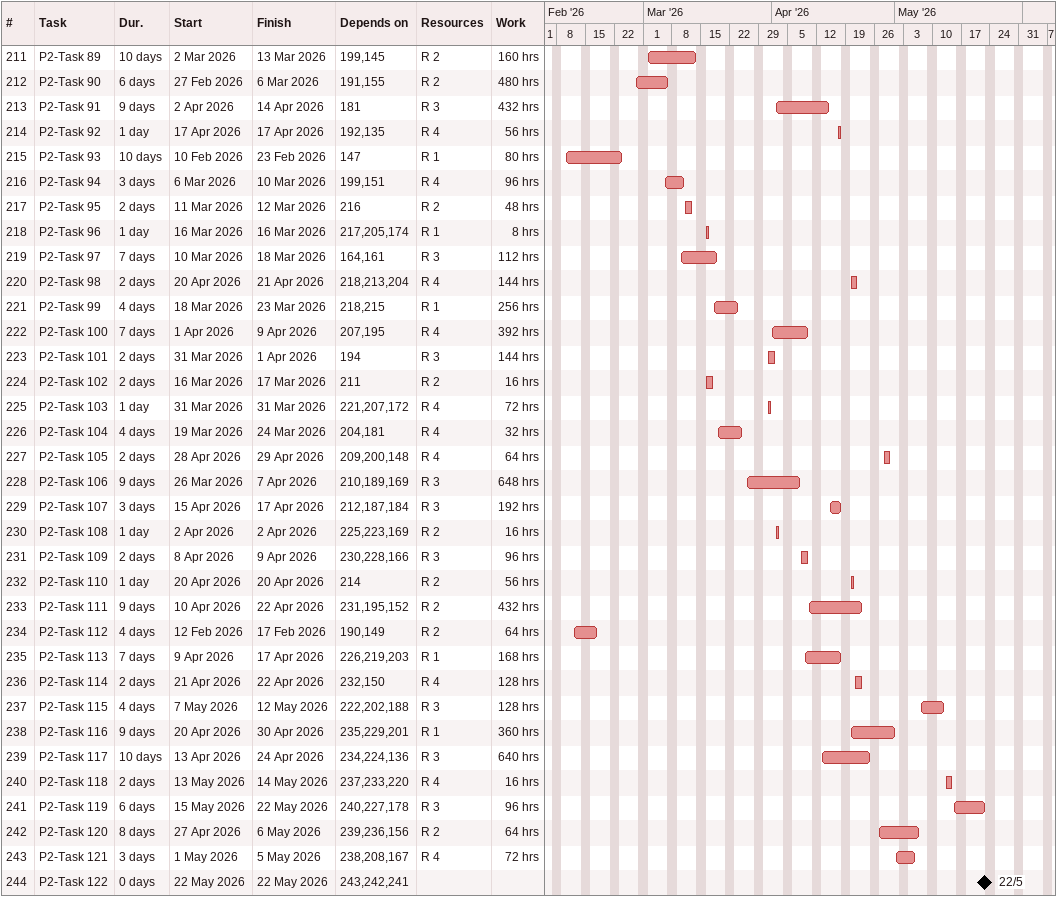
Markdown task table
| ID | Task | Duration | Start | Finish | Predecessors | Resources | Work (h) |
|---|---|---|---|---|---|---|---|
| 211 | P2-Task 89 | 10d | 2026-03-02 | 2026-03-13 | 199, 145 | R 2 | 160 |
| 212 | P2-Task 90 | 6d | 2026-02-27 | 2026-03-06 | 191, 155 | R 2 | 480 |
| 213 | P2-Task 91 | 9d | 2026-04-02 | 2026-04-14 | 181 | R 3 | 432 |
| 214 | P2-Task 92 | 1d | 2026-04-17 | 2026-04-17 | 192, 135 | R 4 | 56 |
| 215 | P2-Task 93 | 10d | 2026-02-10 | 2026-02-23 | 147 | R 1 | 80 |
| 216 | P2-Task 94 | 3d | 2026-03-06 | 2026-03-10 | 199, 151 | R 4 | 96 |
| 217 | P2-Task 95 | 2d | 2026-03-11 | 2026-03-12 | 216 | R 2 | 48 |
| 218 | P2-Task 96 | 1d | 2026-03-16 | 2026-03-16 | 217, 205, 174 | R 1 | 8 |
| 219 | P2-Task 97 | 7d | 2026-03-10 | 2026-03-18 | 164, 161 | R 3 | 112 |
| 220 | P2-Task 98 | 2d | 2026-04-20 | 2026-04-21 | 218, 213, 204 | R 4 | 144 |
| 221 | P2-Task 99 | 4d | 2026-03-18 | 2026-03-23 | 218, 215 | R 1 | 256 |
| 222 | P2-Task 100 | 7d | 2026-04-01 | 2026-04-09 | 207, 195 | R 4 | 392 |
| 223 | P2-Task 101 | 2d | 2026-03-31 | 2026-04-01 | 194 | R 3 | 144 |
| 224 | P2-Task 102 | 2d | 2026-03-16 | 2026-03-17 | 211 | R 2 | 16 |
| 225 | P2-Task 103 | 1d | 2026-03-31 | 2026-03-31 | 221, 207, 172 | R 4 | 72 |
| 226 | P2-Task 104 | 4d | 2026-03-19 | 2026-03-24 | 204, 181 | R 4 | 32 |
| 227 | P2-Task 105 | 2d | 2026-04-28 | 2026-04-29 | 209, 200, 148 | R 4 | 64 |
| 228 | P2-Task 106 | 9d | 2026-03-26 | 2026-04-07 | 210, 189, 169 | R 3 | 648 |
| 229 | P2-Task 107 | 3d | 2026-04-15 | 2026-04-17 | 212, 187, 184 | R 3 | 192 |
| 230 | P2-Task 108 | 1d | 2026-04-02 | 2026-04-02 | 225, 223, 169 | R 2 | 16 |
| 231 | P2-Task 109 | 2d | 2026-04-08 | 2026-04-09 | 230, 228, 166 | R 3 | 96 |
| 232 | P2-Task 110 | 1d | 2026-04-20 | 2026-04-20 | 214 | R 2 | 56 |
| 233 | P2-Task 111 | 9d | 2026-04-10 | 2026-04-22 | 231, 195, 152 | R 2 | 432 |
| 234 | P2-Task 112 | 4d | 2026-02-12 | 2026-02-17 | 190, 149 | R 2 | 64 |
| 235 | P2-Task 113 | 7d | 2026-04-09 | 2026-04-17 | 226, 219, 203 | R 1 | 168 |
| 236 | P2-Task 114 | 2d | 2026-04-21 | 2026-04-22 | 232, 150 | R 4 | 128 |
| 237 | P2-Task 115 | 4d | 2026-05-07 | 2026-05-12 | 222, 202, 188 | R 3 | 128 |
| 238 | P2-Task 116 | 9d | 2026-04-20 | 2026-04-30 | 235, 229, 201 | R 1 | 360 |
| 239 | P2-Task 117 | 10d | 2026-04-13 | 2026-04-24 | 234, 224, 136 | R 3 | 640 |
| 240 | P2-Task 118 | 2d | 2026-05-13 | 2026-05-14 | 237, 233, 220 | R 4 | 16 |
| 241 | P2-Task 119 | 6d | 2026-05-15 | 2026-05-22 | 240, 227, 178 | R 3 | 96 |
| 242 | P2-Task 120 | 8d | 2026-04-27 | 2026-05-06 | 239, 236, 156 | R 2 | 64 |
| 243 | P2-Task 121 | 3d | 2026-05-01 | 2026-05-05 | 238, 208, 167 | R 4 | 72 |
| 244 | P2-Task 122 | 0d | 2026-05-22 | 2026-05-22 | 243, 242, 241 |  |  |
